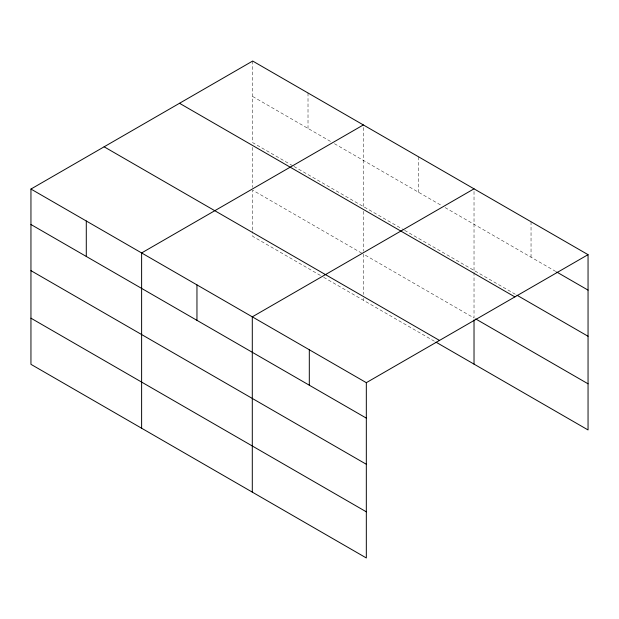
<?xml version="1.0" encoding="UTF-8"?>
<svg xmlns="http://www.w3.org/2000/svg" width="619" height="619" viewBox="0 0 619 619"><rect width="100%" height="100%" fill="white"/><g stroke="black" fill="none" stroke-linecap="round" stroke-linejoin="round"><path stroke-width="0.46" stroke-dasharray="3.1 2.32" d="M252.676 61.041L252.676 142.633L293.151 166M363.353 206.529L363.353 124.937M474.022 270.426L474.022 188.834M252.676 96.494L331.142 141.79M334.446 143.701L441.811 205.686M445.115 207.597L555.823 271.509M293.971 166.48L403.82 229.897M404.648 230.376L516.161 294.76M361.697 253.125L252.676 190.18L252.676 230.554M320.402 275.424L252.676 236.326L252.676 231.514M323.706 277.335L435.203 341.703M531.04 221.749L531.04 257.202M474.022 272.329L474.022 317.973L363.353 254.076L363.353 294.451M418.684 156.886L418.684 192.339M363.353 211.288L363.353 251.221M363.353 298.296L363.353 300.223M308.014 92.989L308.014 128.442M252.676 147.392L252.676 187.325"/><path stroke-width="0.93" d="M366.324 464.273L366.324 382.674L30.95 189.05L30.95 364.336L366.324 557.959L366.324 464.273L30.95 270.65M436.031 342.183L588.05 429.95L588.05 254.664L252.676 61.041L30.95 189.05M363.353 124.937L141.619 252.947L141.619 428.232M474.022 188.834L252.297 316.843L252.297 492.128M366.324 382.674L588.05 254.664M556.651 271.989L588.05 290.118M516.989 295.232L588.05 336.264M179.51 103.28L514.876 296.903M475.678 318.924L588.05 383.803M104.124 146.804L439.49 340.435M30.95 224.504L366.324 418.127M30.95 318.189L366.324 511.82M474.022 319.891L474.022 364.119M309.307 349.758L309.307 385.211M196.958 284.895L196.958 320.348M86.289 220.998L86.289 256.452"/></g></svg>
